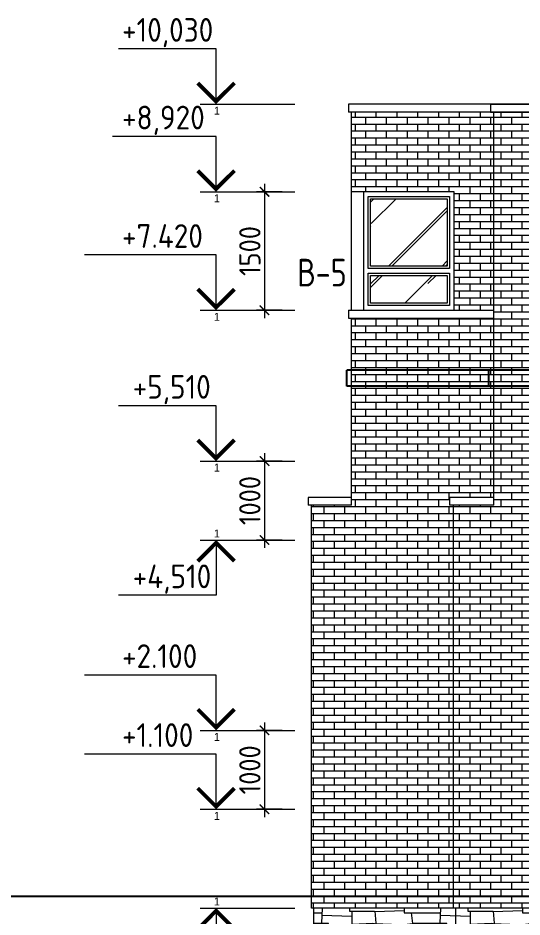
# Model space of a CAD drawing. Header units: millimetres. Extents: x 854812 to 1164625, y 589925 to 823301.
# Drawn here: x 1006666 to 1013052, y 756382 to 767767 of the extents above; entities that cross this region are included whole.
import ezdxf
from ezdxf.enums import TextEntityAlignment as Align

# ---------------------------------------------------------------- set-up
doc = ezdxf.new("R2010")
doc.units = ezdxf.units.MM
doc.layers.get('Defpoints').update_dxf_attribs({"color": 40})
for name, color, linetype, lineweight in [('АР_Марка_двери', 13, 'Continuous', 9), ('АР_Текст_отметки высот', 95, 'Continuous', 9), ('АР_Штрих_материалы', 27, 'Continuous', 9), ('окна', 132, 'Continuous', 18), ('размеры', 215, 'Continuous', 13), ('ФАСАД', 7, 'Continuous', 13), ('ШТРИХ', 142, 'Continuous', 13), ('штриховка', 8, 'Continuous', 9)]:
    doc.layers.add(name, color=color, linetype=linetype, lineweight=lineweight)
doc.styles.add('GOST 2.304', font='isocpeur.ttf', dxfattribs={"width": 0.9})
doc.styles.get("Standard").update_dxf_attribs({"font": 'arial.ttf'})
doc.dimstyles.new('1', dxfattribs={"dimscale": 100, "dimtxt": 2.7, "dimasz": 1.2, "dimexe": 1, "dimexo": 1, "dimgap": 0.5, "dimtad": 1, "dimdec": 0, "dimzin": 0, "dimdsep": 46, "dimtxsty": 'GOST 2.304', "dimblk": 'ARCHTICK', "dimcen": 0.09, "dimdle": 1, "dimclrd": 256, "dimclre": 256, "dimclrt": 7, "dimadec": 0, "dimazin": 0, "dimtfac": 1, "dimtdec": 0, "dimtmove": 1, "dimatfit": 3, "dimldrblk": 'ARCHTICK', "dimfxl": 100, "dimtolj": 1, "dimtzin": 0, "dimlwd": 5, "dimlwe": 5, "dimarcsym": 1})

# ---------------------------------------------------------------- blocks, each defined once
blk = doc.blocks.new('*U354')
at = {"color": 7, "linetype": 'Continuous', "lineweight": 15}
for p, q in [((-10, 7), (-26.68, 7)), ((-10, 0), (-10, 7)), ((-12, 0), (-10, 0)), ((-10, 0), (0, 0))]:
    blk.add_line(p, q, dxfattribs=at)
at = {"color": 7, "linetype": 'Continuous', "lineweight": 15, "const_width": 0.5}
blk.add_lwpolyline([(-7.67, 2.67), (-10, 0.35), (-12.32, 2.67)], dxfattribs=at)
at = {"color": 7, "linetype": 'Continuous', "lineweight": 15, "style": 'GOST 2.304', "width": 0.9, "flags": 8}
blk.add_attdef('+OTM', text='', height=3, rotation=360, dxfattribs=at).set_placement((-20.16, 7), align=Align.BOTTOM_LEFT)
at = {"layer": 'Defpoints', "color": 5, "linetype": 'Continuous', "flags": 8}
blk.add_attdef('M', text='', height=1, dxfattribs=at).set_placement((-9.9, -0.33), align=Align.TOP_CENTER)
blk = doc.blocks.new('*U445')
at = {"color": 7, "linetype": 'Continuous', "lineweight": 15}
for p, q in [((10, 0), (10, 7)), ((10, 7), (23.1, 7)), ((10, 0), (0, 0)), ((12, 0), (10, 0))]:
    blk.add_line(p, q, dxfattribs=at)
at = {"color": 7, "linetype": 'Continuous', "lineweight": 15, "const_width": 0.5}
blk.add_lwpolyline([(7.67, 2.67), (10, 0.35), (12.32, 2.67)], dxfattribs=at)
at = {"color": 7, "linetype": 'Continuous', "lineweight": 15, "style": 'GOST 2.304', "width": 0.9, "flags": 8}
blk.add_attdef('+OTM', text='', height=3, dxfattribs=at).set_placement((11.65, 7), align=Align.BOTTOM_LEFT)
at = {"layer": 'Defpoints', "color": 5, "linetype": 'Continuous', "flags": 8}
blk.add_attdef('M', text='', height=1, rotation=360, dxfattribs=at).set_placement((10, -0.33), align=Align.TOP_CENTER)
blk = doc.blocks.new('*U361')
at = {"color": 7, "linetype": 'Continuous', "lineweight": 15}
for p, q in [((10, 0), (10, 7)), ((10, 7), (22.34, 7)), ((10, 0), (0, 0)), ((12, 0), (10, 0))]:
    blk.add_line(p, q, dxfattribs=at)
at = {"color": 7, "linetype": 'Continuous', "lineweight": 15, "const_width": 0.5}
blk.add_lwpolyline([(7.67, 2.67), (10, 0.35), (12.32, 2.67)], dxfattribs=at)
at = {"color": 7, "linetype": 'Continuous', "lineweight": 15, "style": 'GOST 2.304', "width": 0.9, "flags": 8}
blk.add_attdef('+OTM', text='', height=3, dxfattribs=at).set_placement((11.65, 7), align=Align.BOTTOM_LEFT)
at = {"layer": 'Defpoints', "color": 5, "linetype": 'Continuous', "flags": 8}
blk.add_attdef('M', text='', height=1, rotation=360, dxfattribs=at).set_placement((10, -0.33), align=Align.TOP_CENTER)
blk = doc.blocks.new('*U362')
at = {"color": 7, "linetype": 'Continuous', "lineweight": 15}
for p, q in [((10, 0), (0, 0)), ((10, 0), (10, -7)), ((12, 0), (10, 0)), ((10, -7), (22.34, -7))]:
    blk.add_line(p, q, dxfattribs=at)
at = {"color": 7, "linetype": 'Continuous', "lineweight": 15, "const_width": 0.5}
blk.add_lwpolyline([(7.67, -2.68), (10, -0.35), (12.32, -2.68)], dxfattribs=at)
at = {"color": 7, "linetype": 'Continuous', "lineweight": 15, "style": 'GOST 2.304', "width": 0.9, "flags": 8}
blk.add_attdef('+OTM', text='', height=3, dxfattribs=at).set_placement((11.65, -7), align=Align.BOTTOM_LEFT)
at = {"layer": 'Defpoints', "color": 5, "linetype": 'Continuous', "flags": 8}
blk.add_attdef('M', text='', height=1, dxfattribs=at).set_placement((10, 1.33), align=Align.TOP_CENTER)
blk = doc.blocks.new('*U444')
at = {"color": 7, "linetype": 'Continuous', "lineweight": 15}
for p, q in [((10, 0), (10, 7)), ((10, 7), (26.68, 7)), ((10, 0), (0, 0)), ((12, 0), (10, 0))]:
    blk.add_line(p, q, dxfattribs=at)
at = {"color": 7, "linetype": 'Continuous', "lineweight": 15, "const_width": 0.5}
blk.add_lwpolyline([(7.67, 2.67), (10, 0.35), (12.32, 2.67)], dxfattribs=at)
at = {"color": 7, "linetype": 'Continuous', "lineweight": 15, "style": 'GOST 2.304', "width": 0.9, "flags": 8}
blk.add_attdef('+OTM', text='', height=3, dxfattribs=at).set_placement((11.65, 7), align=Align.BOTTOM_LEFT)
at = {"layer": 'Defpoints', "color": 5, "linetype": 'Continuous', "flags": 8}
blk.add_attdef('M', text='', height=1, rotation=360, dxfattribs=at).set_placement((10, -0.33), align=Align.TOP_CENTER)
blk = doc.blocks.new('*U450')
at = {"color": 7, "linetype": 'Continuous', "lineweight": 15}
for p, q in [((-12, 0), (-10, 0)), ((-10, 0), (-10, -6)), ((-10, 0), (0, 0)), ((-10, -6), (-22.17, -6))]:
    blk.add_line(p, q, dxfattribs=at)
at = {"color": 7, "linetype": 'Continuous', "lineweight": 15, "const_width": 0.5}
blk.add_lwpolyline([(-7.67, -2.68), (-10, -0.35), (-12.32, -2.68)], dxfattribs=at)
at = {"color": 7, "linetype": 'Continuous', "lineweight": 15, "style": 'GOST 2.304', "width": 0.9, "flags": 8}
blk.add_attdef('+OTM', text='', height=3, rotation=360, dxfattribs=at).set_placement((-20.16, -6), align=Align.BOTTOM_LEFT)
at = {"layer": 'Defpoints', "color": 5, "linetype": 'Continuous', "flags": 8}
blk.add_attdef('M', text='', height=1, rotation=360, dxfattribs=at).set_placement((-9.9, 1.33), align=Align.TOP_CENTER)
blk = doc.blocks.new('_ArchTick')
at = {"color": 0, "linetype": 'ByBlock', "const_width": 0.15}
blk.add_lwpolyline([(-0.5, -0.5), (0.5, 0.5)], dxfattribs=at)
blk = doc.blocks.new('*D475')
at = {"layer": 'Defpoints', "color": 0, "ltscale": 0.1}
for p in [(1010112, 758746, 0), (1009789, 757746), (1010112, 757746, 0)]:
    blk.add_point(p, dxfattribs=at)
at = {"layer": 'размеры', "lineweight": 5, "ltscale": 0.1}
for p, q in [((1009789, 758846), (1009789, 757646)), ((1010012, 758746), (1009689, 758746)), ((1010012, 757746), (1009689, 757746))]:
    blk.add_line(p, q, dxfattribs=at)
at = {"layer": 'размеры', "lineweight": 5, "ltscale": 0.1, "xscale": 120, "yscale": 120, "zscale": 120}
for p, rotation in [((1009789, 758746), 90), ((1009789, 757746), 270)]:
    blk.add_blockref('_ArchTick', p, dxfattribs=dict(at, rotation=rotation))
at = {"layer": 'размеры', "color": 7, "ltscale": 0.1, "insert": (1009604, 758246), "char_height": 270, "attachment_point": 5, "rotation": 90, "style": 'GOST 2.304'}
blk.add_mtext('\\A1;1000', dxfattribs=at)
blk = doc.blocks.new('*D497')
at = {"layer": 'Defpoints', "color": 0, "ltscale": 0.1}
for p in [(1010112, 762156, 0), (1009789, 761156), (1010112, 761156, 0)]:
    blk.add_point(p, dxfattribs=at)
at = {"layer": 'размеры', "lineweight": 5, "ltscale": 0.1}
for p, q in [((1009789, 762256), (1009789, 761056)), ((1010012, 762156), (1009689, 762156)), ((1010012, 761156), (1009689, 761156))]:
    blk.add_line(p, q, dxfattribs=at)
at = {"layer": 'размеры', "lineweight": 5, "ltscale": 0.1, "xscale": 120, "yscale": 120, "zscale": 120}
for p, rotation in [((1009789, 762156), 90), ((1009789, 761156), 270)]:
    blk.add_blockref('_ArchTick', p, dxfattribs=dict(at, rotation=rotation))
at = {"layer": 'размеры', "color": 7, "ltscale": 0.1, "insert": (1009604, 761656), "char_height": 270, "attachment_point": 5, "rotation": 90, "style": 'GOST 2.304'}
blk.add_mtext('\\A1;1000', dxfattribs=at)
blk = doc.blocks.new('*D498')
at = {"layer": 'Defpoints', "color": 0, "ltscale": 0.1}
for p in [(1010112, 765566, 0), (1009789, 764066), (1010112, 764066, 0)]:
    blk.add_point(p, dxfattribs=at)
at = {"layer": 'размеры', "lineweight": 5, "ltscale": 0.1}
for p, q in [((1009789, 765666), (1009789, 763966)), ((1010012, 765566), (1009689, 765566)), ((1010012, 764066), (1009689, 764066))]:
    blk.add_line(p, q, dxfattribs=at)
at = {"layer": 'размеры', "lineweight": 5, "ltscale": 0.1, "xscale": 120, "yscale": 120, "zscale": 120}
for p, rotation in [((1009789, 765566), 90), ((1009789, 764066), 270)]:
    blk.add_blockref('_ArchTick', p, dxfattribs=dict(at, rotation=rotation))
at = {"layer": 'размеры', "color": 7, "ltscale": 0.1, "insert": (1009604, 764816), "char_height": 270, "attachment_point": 5, "rotation": 90, "style": 'GOST 2.304'}
blk.add_mtext('\\A1;1500', dxfattribs=at)

msp = doc.modelspace()

# ---------------------------------------------------------------- hatches: boundary and pattern name
at = {"layer": 'АР_Штрих_материалы', "lineweight": 5, "ltscale": 100, "true_color": 0x080808}
h = msp.add_hatch(dxfattribs=at)
h.set_pattern_fill('AR-BRSTD', color=18, scale=1.3, style=0)
h.paths.add_polyline_path([(1012692.7, 766576), (1012652.9, 766576), (1010892.9, 766576), (1010892.9, 765566), (1011042.9, 765566), (1012192.9, 765566), (1012192.9, 764066), (1012692.7, 764066)])
h.paths.add_polyline_path([(1016263.2, 766576), (1016223.4, 766576), (1013352.7, 766576), (1013352.7, 765976), (1013402.7, 765976), (1013402.7, 766176), (1013462.7, 766176), (1013462.7, 765976), (1013602.7, 765976), (1013602.7, 766176), (1013662.7, 766176), (1013662.7, 765976), (1013802.7, 765976), (1013802.7, 766176), (1013862.7, 766176), (1013862.7, 765976), (1014002.7, 765976), (1014002.7, 766176), (1014062.7, 766176), (1014062.7, 765976), (1014202.7, 765976), (1014202.7, 766176), (1014262.7, 766176), (1014262.7, 765976), (1014402.7, 765976), (1014402.7, 766176), (1014462.7, 766176), (1014462.7, 765976), (1014602.7, 765976), (1014602.7, 766176), (1014662.7, 766176), (1014662.7, 765976), (1014802.7, 765976), (1014802.7, 766176), (1014862.7, 766176), (1014862.7, 765976), (1015002.7, 765976), (1015002.7, 766176), (1015062.7, 766176), (1015062.7, 765976), (1015202.7, 765976), (1015202.7, 766176), (1015262.7, 766176), (1015262.7, 765976), (1015402.7, 765976), (1015402.7, 766176), (1015462.7, 766176), (1015462.7, 765976), (1015602.7, 765976), (1015602.7, 766176), (1015662.7, 766176), (1015662.7, 765976), (1015802.7, 765976), (1015802.7, 766176), (1015862.7, 766176), (1015862.7, 765976), (1016002.7, 765976), (1016002.7, 766176), (1016062.7, 766176), (1016062.7, 765976), (1016202.7, 765976), (1016202.7, 766176), (1016263.2, 766176)])
h.paths.add_polyline_path([(1016263.2, 765776), (1013352.7, 765776), (1013352.7, 764066), (1016263.2, 764066)])
h.paths.add_polyline_path([(1013352.7, 765776), (1013202.7, 765776), (1013202.7, 764066), (1013352.7, 764066)])
h.paths.add_polyline_path([(1013352.7, 766576), (1013202.7, 766576), (1013202.7, 766176), (1013262.7, 766176), (1013262.7, 765976), (1013352.7, 765976)])
h.paths.add_polyline_path([(1017482.7, 766576), (1016773.2, 766576), (1016773.2, 764066), (1017482.7, 764066)])
at = {"layer": 'АР_Штрих_материалы', "lineweight": 9, "ltscale": 100, "true_color": 0x080808}
h = msp.add_hatch(dxfattribs=at)
h.set_pattern_fill('AR-BRSTD', color=18, scale=1.3, style=0)
h.paths.add_polyline_path([(1019892.9, 763966), (1016773.2, 763966), (1016773.2, 766576), (1016263.2, 766576), (1016263.2, 763966), (1013202.7, 763966), (1013202.7, 766576), (1012692.7, 766576), (1012692.7, 761596), (1012182.7, 761596), (1012182.7, 756496), (1014827.3, 756496), (1014827.3, 757246), (1014133.3, 757246), (1014133.3, 759496), (1014827.3, 759496), (1014827.3, 760406), (1014133.3, 760406), (1014133.3, 762656), (1015333.6, 762656), (1015333.6, 760406), (1014827.3, 760406), (1014827.3, 759496), (1015333.6, 759496), (1015333.6, 757246), (1014827.3, 757246), (1014827.3, 756496), (1018896.8, 756496), (1018896.8, 757996), (1018292.9, 757996), (1018292.9, 758746), (1018896.8, 758746), (1018896.8, 761406), (1018292.9, 761406), (1018292.9, 762156), (1019292.9, 762156), (1019292.9, 761406), (1018896.8, 761406), (1018896.8, 758746), (1019292.9, 758746), (1019292.9, 757996), (1018896.8, 757996), (1018896.8, 756496), (1019892.9, 756496), (1019892.9, 756996), (1020042.9, 756996), (1020042.9, 759496), (1019892.9, 759496), (1019892.9, 760406), (1020042.9, 760406), (1020042.9, 762656), (1019892.9, 762656)])
at = {"layer": 'АР_Штрих_материалы', "lineweight": 5, "ltscale": 100, "true_color": 0x080808}
h = msp.add_hatch(dxfattribs=at)
h.set_pattern_fill('AR-BRSTD', color=18, scale=1.3, style=0)
h.paths.add_polyline_path([(1012692.7, 763966), (1010892.9, 763966), (1010892.9, 761596), (1010382.9, 761596), (1010382.9, 756496), (1012182.7, 756496), (1012182.7, 761596), (1012132.8, 761596), (1012132.8, 761696), (1012692.7, 761696)])
at = {"layer": 'ШТРИХ', "ltscale": 0.1}
h = msp.add_hatch(dxfattribs=at)
h.set_pattern_fill('AR-RROOF', scale=30, angle=45, style=0)
h.paths.add_polyline_path([(1012102.9, 765476), (1011132.9, 765476), (1011132.9, 764626), (1012102.9, 764626)])
h.paths.add_polyline_path([(1012102.9, 764506), (1011132.9, 764506), (1011132.9, 764156), (1012102.9, 764156)])
at = {"layer": 'штриховка', "lineweight": 20, "true_color": 0x000000, "transparency": 33554687}
h = msp.add_hatch(dxfattribs=at)
h.set_pattern_fill('STNSQR', color=18, scale=1500, pattern_type=2)
h.set_pattern_definition([(3.3665, (381179.47, 1240210.01), (23999.998983, 1500.016445), [255.441, -25288.6395]), (90, (381434.5, 1240210), (-1500, 1500), [120, -1380]), (0, (381434.5, 1240210), (1500, 1500), [435, -1065]), (270, (381869.5, 1240330), (1500, -1500), [135, -1365]), (0, (381869.5, 1240195), (1500, 1500), [465, -1035]), (97.125, (382334.47, 1240195.01), (-1499.997423, 10500.00057), [120.9345, -11972.4525]), (275.1944, (381509.47, 1240210.01), (1499.992837, -15000.001005), [165.681, -16402.3605]), (177.5104, (381524.47, 1240045.01), (-1499.999748, 0.0015583), [345.3255, -34187.268]), (274.3987, (381374.47, 1240045.01), (1499.997534, -17999.999712), [195.576, -19362.0315]), (180, (381374.5, 1239880), (-1500, -1500), [195, -1305]), (1.9092, (381389.47, 1239850.013), (43499.9985474, 1500.0363616), [450.2505, -44574.7425]), (90, (381839.5, 1239865), (-1500, 1500), [180, -1320]), (180, (381839.5, 1240045), (-1500, -1500), [315, -1185]), (0, (381839.5, 1240045), (1500, 1500), [135, -1365]), (95.7106, (381974.47, 1240045.01), (-1500.001972, 13499.999135), [150.7485, -14924.0655]), (358.5312, (381839.468, 1239895.013), (1499.9993692, 0.0006339), [585.192, -57934.035]), (94.7636, (382424.47, 1239880.01), (-1499.987299, 16500.00142), [180.624, -17881.7685]), (181.9749, (382409.47, 1240060.013), (-42000.0005183, -1499.974642), [435.258, -43090.596]), (357.5104, (382334.47, 1240225.01), (1499.999748, -0.0015583), [345.3255, -34187.268]), (95.7106, (382409.47, 1240060.01), (-1500.001972, 13499.999135), [150.7485, -14924.0655]), (0, (382424.5, 1239985), (1500, 1500), [255, -1245]), (93.8141, (382679.47, 1239985.01), (-1500.009186, 20999.999012), [225.4995, -22324.4445]), (0, (381179.5, 1239715), (1500, 1500), [15, -1485]), (90, (381194.5, 1239715), (-1500, 1500), [165, -1335]), (270, (381479.5, 1239850), (1500, -1500), [255, -1245]), (0, (381194.5, 1239715), (1500, 1500), [285, -1215]), (274.7636, (382004.47, 1239880.01), (1499.987299, -16500.00142), [180.624, -17881.7685]), (178.4089, (382019.468, 1239730.013), (-1499.9993665, -0.000971), [540.2085, -53480.6205]), (1.302, (382019.468, 1239700.013), (64499.9982742, 1500.052659), [660.171, -65356.8735]), (276.3402, (381959.47, 1239730.01), (1500.00237, -11999.999104), [135.831, -13447.2465]), (278.1301, (382214.47, 1239700.01), (1499.999034, -8999.999665), [106.0665, -10500.5355]), (270, (382439.5, 1239715), (1500, -1500), [135, -1365]), (0, (382679.5, 1240060), (1500, 1500), [0, -1500]), (0, (382679.5, 1240150), (1500, 1500), [0, -1500]), (0, (382424.5, 1239880), (1500, 1500), [255, -1245]), (0, (382679.5, 1240030), (1500, 1500), [0, -1500]), (358.2643, (381479.47, 1239610.013), (1499.9997257, -6.16e-05), [495.2265, -49027.4955]), (0, (381974.5, 1239595), (1500, 1500), [255, -1245]), (355.9144, (382229.47, 1239595.01), (1500.000444, 0.000332), [210.5355, -20842.968]), (0, (382439.5, 1239595), (1500, 1500), [240, -1260]), (180, (381479.5, 1239595), (-1500, -1500), [300, -1200]), (90, (382094.5, 1240630), (-1500, 1500), [165, -1335]), (90, (381944.5, 1240720), (-1500, 1500), [75, -1425]), (95.1944, (381524.47, 1240615.01), (-1499.992837, 15000.001005), [165.681, -16402.3605]), (90, (382649.5, 1240615), (-1500, 1500), [180, -1320]), (181.6366, (381704.468, 1240480.013), (-50999.9998187, -1500.020787), [525.2145, -51996.21]), (183.3665, (381899.47, 1240330.01), (-23999.998983, -1500.016445), [255.441, -25288.6395]), (2.0454, (381524.47, 1240705.013), (40500.0008, 1499.994725), [420.2685, -41606.5095]), (0, (381524.5, 1240630), (1500, 1500), [570, -930]), (182.4896, (382619.47, 1240330.01), (-32999.9992196, -1500.026798), [345.3255, -34187.268]), (180, (382484.5, 1240480), (-1500, -1500), [225, -1275]), (178.4518, (382649.468, 1240615.013), (-1500.0000386, 0.0013506), [555.2025, -54965.064]), (180, (382679.5, 1240330), (-1500, -1500), [60, -1440]), (175.6013, (382679.47, 1240465.01), (-1499.999216, 0.00055), [195.576, -19362.0315]), (180, (382679.5, 1240615), (-1500, -1500), [30, -1470]), (270, (382619.5, 1240465), (1500, -1500), [135, -1365]), (84.2894, (382514.47, 1240465.01), (-0.000268, 1499.999758), [150.7485, -14924.0655]), (177.7094, (382274.47, 1240315.013), (-1500.0000596, -0.000203), [375.3, -37154.688]), (0, (381704.5, 1240480), (1500, 1500), [555, -945]), (270, (382274.5, 1240405), (1500, -1500), [90, -1410]), (180, (382424.5, 1240405), (-1500, -1500), [300, -1200]), (258.6901, (382439.47, 1240480), (0.00056, -1500.00044), [76.485, -7572.0435]), (78.6901, (382124.47, 1240405), (-0.00056, 1500.00044), [76.485, -7572.0435]), (270, (381899.5, 1240480), (1500, -1500), [150, -1350]), (90, (382019.5, 1240480), (-1500, 1500), [135, -1365]), (275.7106, (381689.47, 1240630.01), (1500.001972, -13499.999135), [150.7485, -14924.0655]), (178.1524, (381644.47, 1240315.013), (-1499.9998144, 0.0001665), [465.2415, -46058.946]), (0, (381179.5, 1240615), (1500, 1500), [345, -1155]), (270, (381644.5, 1240480), (1500, -1500), [165, -1335]), (96.3402, (381659.47, 1240795.01), (-1500.00237, 11999.999104), [135.831, -13447.2465]), (5.7106, (381509.47, 1240780.01), (13499.999135, 1500.001972), [150.7485, -14924.0655]), (0, (381599.5, 1241065), (1500, 1500), [510, -990]), (183.3665, (382649.47, 1240795.01), (-23999.998983, -1500.016445), [255.441, -25288.6395]), (180, (382649.5, 1240720), (-1500, -1500), [255, -1245]), (180, (382679.5, 1240945), (-1500, -1500), [315, -1185]), (0, (382649.5, 1240795), (1500, 1500), [30, -1470]), (357.7974, (382004.47, 1240900.013), (1499.9997312, -0.000221), [390.288, -38638.5465]), (180, (382094.5, 1240795), (-1500, -1500), [435, -1065]), (182.8624, (382394.47, 1240765.01), (-28500.000025, -1499.99797), [300.375, -29737.1025]), (90, (382394.5, 1240720), (-1500, 1500), [225, -1275]), (90, (382364.5, 1240945), (-1500, 1500), [120, -1380]), (266.8202, (382019.47, 1241065.01), (0.0007885, -1499.999469), [270.417, -26771.2185]), (177.3974, (381509.47, 1240780.01), (-1500.000712, 0.000513), [330.3405, -32703.732]), (2.2906, (381179.47, 1240945.013), (36000.0001938, 1499.9936297), [375.3, -37154.688]), (270, (381554.5, 1241065), (1500, -1500), [135, -1365]), (275.7106, (381179.47, 1240945.01), (1500.001972, -13499.999135), [150.7485, -14924.0655]), (0, (381554.5, 1240930), (1500, 1500), [450, -1050]), (270, (381554.5, 1239595), (1500, -1500), [30, -1470]), (270, (382019.5, 1239595), (1500, -1500), [30, -1470]), (90, (382364.5, 1239565), (-1500, 1500), [30, -1470])])
h.paths.add_polyline_path([(1020912.9, 755696), (1021692.7, 755696), (1021692.7, 756496), (1011412.9, 756496), (1010412.9, 756496), (1010412.9, 755696)])

# ---------------------------------------------------------------- linework, layer by layer
at = {"layer": 'Defpoints', "ltscale": 0.1}
for p, q in [((1010832.9, 763106, 0), (1010832.9, 763306, 0)), ((1021692.7, 763306, 0), (1010832.9, 763306, 0)), ((1012632.7, 763106, 0), (1012632.7, 763306, 0)), ((1021692.7, 763106, 0), (1010832.9, 763106, 0)), ((901206.4, 756646, 0), (1117696.6, 756646, 0))]:
    msp.add_line(p, q, dxfattribs=at)
at = {"layer": 'окна', "color": 7, "ltscale": 0.1, "elevation": 0}
for points in [[(1011042.9, 764066), (1012192.9, 764066), (1012192.9, 765566), (1011042.9, 765566)], [(1011102.9, 764596), (1011102.9, 765506), (1012132.9, 765506), (1012132.9, 764596)], [(1012132.9, 764536), (1012132.9, 764126), (1011102.9, 764126), (1011102.9, 764536)]]:
    msp.add_lwpolyline(points, close=True, dxfattribs=at)
at = {"layer": 'окна', "color": 7, "lineweight": 5, "ltscale": 0.1, "elevation": 0}
for points in [[(1011132.9, 764626), (1011132.9, 765476), (1012102.9, 765476), (1012102.9, 764626)], [(1012102.9, 764506), (1012102.9, 764156), (1011132.9, 764156), (1011132.9, 764506)]]:
    msp.add_lwpolyline(points, close=True, dxfattribs=at)
at = {"layer": 'ФАСАД', "color": 7, "ltscale": 0.1}
for p, q in [((1010852.9, 766676, 0), (1010852.9, 766576, 0)), ((1017522.5, 766676, 0), (1010852.9, 766676, 0)), ((1012652.9, 766676, 0), (1013242.7, 766676, 0)), ((1012652.9, 766676, 0), (1012652.9, 766576, 0)), ((1017522.5, 766576, 0), (1010852.9, 766576, 0)), ((1010892.9, 764066, 0), (1010892.9, 766576, 0)), ((1012652.9, 766576, 0), (1013242.7, 766576, 0)), ((1012692.7, 766576, 0), (1012692.7, 761596, 0)), ((1011042.9, 765566, 0), (1010892.9, 765566, 0)), ((1010852.9, 764066, 0), (1012692.7, 764066, 0)), ((1010852.9, 764066, 0), (1010852.9, 763966, 0)), ((1010852.9, 763966, 0), (1012692.7, 763966, 0)), ((1010892.9, 761596, 0), (1010892.9, 763966, 0)), ((1010892.9, 761696), (1010342.7, 761696)), ((1010342.7, 761696), (1010342.7, 761596, 0)), ((1012693, 761696), (1012132.8, 761696)), ((1012132.8, 761696, 0), (1012132.8, 761596, 0)), ((1010892.9, 761596, 0), (1010342.7, 761596, 0)), ((1010382.9, 756496, 0), (1010382.9, 761596, 0)), ((1012693, 761596, 0), (1012132.8, 761596, 0)), ((1012182.7, 756496, 0), (1012182.7, 761596, 0)), ((1021692.7, 756496, 0), (1010382.9, 756496, 0)), ((1010412.9, 755696, 0), (1010412.9, 756496, 0)), ((1012212.7, 755696, 0), (1012212.7, 756496, 0))]:
    msp.add_line(p, q, dxfattribs=at)

# ---------------------------------------------------------------- block references
at = {"layer": 'АР_Текст_отметки высот', "color": 7}
ref = msp.add_blockref('*U361', (1010175.7, 766676, 0), dxfattribs=dict(at, xscale=-100, yscale=100, zscale=100))
ref.add_attrib('+OTM', '+10,030', dxfattribs={"layer": '0', "color": 7, "linetype": 'Continuous', "lineweight": 15, "height": 300, "style": 'GOST 2.304', "width": 0.9, "flags": 8}).set_placement((1007984.5, 767376, 0), align=Align.BOTTOM_LEFT)
ref.add_attrib('M', '1', dxfattribs={"layer": 'Defpoints', "color": 5, "linetype": 'Continuous', "height": 100, "flags": 8}).set_placement((1009186.1, 766642.6, 0), align=Align.TOP_CENTER)
ref = msp.add_blockref('*U445', (1010175.7, 765566, 0), dxfattribs=dict(at, xscale=-100, yscale=100, zscale=100))
ref.add_attrib('+OTM', '+8,920', dxfattribs={"layer": '0', "color": 7, "linetype": 'Continuous', "lineweight": 15, "height": 300, "style": 'GOST 2.304', "width": 0.9, "flags": 8}).set_placement((1007984.5, 766266, 0), align=Align.BOTTOM_LEFT)
ref.add_attrib('M', '1', dxfattribs={"layer": 'Defpoints', "color": 5, "linetype": 'Continuous', "height": 100, "flags": 8}).set_placement((1009186.1, 765532.6, 0), align=Align.TOP_CENTER)
ref = msp.add_blockref('*U444', (1010175.7, 764066), dxfattribs=dict(at, xscale=-100, yscale=100, zscale=100))
ref.add_attrib('+OTM', '+7.420', dxfattribs={"layer": '0', "color": 7, "linetype": 'Continuous', "lineweight": 15, "height": 300, "style": 'GOST 2.304', "width": 0.9, "flags": 8}).set_placement((1007984.5, 764766), align=Align.BOTTOM_LEFT)
ref.add_attrib('M', '1', dxfattribs={"layer": 'Defpoints', "color": 5, "linetype": 'Continuous', "height": 100, "flags": 8}).set_placement((1009186.1, 764032.6), align=Align.TOP_CENTER)
ref = msp.add_blockref('*U361', (1010175.7, 762156), dxfattribs=dict(at, xscale=-100, yscale=100, zscale=100))
ref.add_attrib('+OTM', '+5,510', dxfattribs={"layer": '0', "color": 7, "linetype": 'Continuous', "lineweight": 15, "height": 300, "style": 'GOST 2.304', "width": 0.9, "flags": 8}).set_placement((1008119.5, 762856), align=Align.BOTTOM_LEFT)
ref.add_attrib('M', '1', dxfattribs={"layer": 'Defpoints', "color": 5, "linetype": 'Continuous', "height": 100, "flags": 8}).set_placement((1009186.1, 762122.6), align=Align.TOP_CENTER)
ref = msp.add_blockref('*U362', (1010175.7, 761156), dxfattribs=dict(at, xscale=-100, yscale=100, zscale=100))
ref.add_attrib('+OTM', '+4,510', dxfattribs={"layer": '0', "color": 7, "linetype": 'Continuous', "lineweight": 15, "height": 300, "style": 'GOST 2.304', "width": 0.9, "flags": 8}).set_placement((1008119.5, 760456), align=Align.BOTTOM_LEFT)
ref.add_attrib('M', '1', dxfattribs={"layer": 'Defpoints', "color": 5, "linetype": 'Continuous', "height": 100, "flags": 8}).set_placement((1009186.1, 761288.9), align=Align.TOP_CENTER)
ref = msp.add_blockref('*U444', (1010175.7, 758746), dxfattribs=dict(at, xscale=-100, yscale=100, zscale=100))
ref.add_attrib('+OTM', '+2.100', dxfattribs={"layer": '0', "color": 7, "linetype": 'Continuous', "lineweight": 15, "height": 300, "style": 'GOST 2.304', "width": 0.9, "flags": 8}).set_placement((1007984.5, 759446), align=Align.BOTTOM_LEFT)
ref.add_attrib('M', '1', dxfattribs={"layer": 'Defpoints', "color": 5, "linetype": 'Continuous', "height": 100, "flags": 8}).set_placement((1009186.1, 758712.6), align=Align.TOP_CENTER)
ref = msp.add_blockref('*U354', (1010175.7, 757746), dxfattribs=dict(at, xscale=100, yscale=100, zscale=100))
ref.add_attrib('+OTM', '+1.100', dxfattribs={"layer": '0', "color": 7, "linetype": 'Continuous', "lineweight": 15, "height": 300, "style": 'GOST 2.304', "width": 0.9, "flags": 8}).set_placement((1007984.5, 758446), align=Align.BOTTOM_LEFT)
ref.add_attrib('M', '1', dxfattribs={"layer": 'Defpoints', "color": 5, "linetype": 'Continuous', "height": 100, "flags": 8}).set_placement((1009186.1, 757712.6), align=Align.TOP_CENTER)
ref = msp.add_blockref('*U450', (1010175.7, 756496), dxfattribs=dict(at, xscale=100, yscale=100, zscale=100))
ref.add_attrib('+OTM', '-0.150', dxfattribs={"layer": '0', "color": 7, "linetype": 'Continuous', "lineweight": 15, "height": 300, "rotation": 360, "style": 'GOST 2.304', "width": 0.9, "flags": 8}).set_placement((1007957.5, 755896), align=Align.BOTTOM_LEFT)
ref.add_attrib('M', '1', dxfattribs={"layer": 'Defpoints', "color": 5, "linetype": 'Continuous', "height": 100, "rotation": 360, "flags": 8}).set_placement((1009186.1, 756628.9), align=Align.TOP_CENTER)

# ---------------------------------------------------------------- texts
at = {"layer": 'АР_Марка_двери', "color": 7, "linetype": 'Continuous', "lineweight": 15, "style": 'GOST 2.304', "width": 0.8}
msp.add_text('В-5', height=350, dxfattribs=at).set_placement((1010517.1, 764367.3, 0), align=Align.CENTER)

# ---------------------------------------------------------------- dimensions: what is measured, and where the dimension line sits
at = {"layer": 'размеры', "ltscale": 0.1}
for base, p1, p2, picture, middle in [((1009788.9, 764066, 0), (1010112.4, 765566, 0), (1010112.4, 764066), '*D498', (1009788.9, 764816, 0)), ((1009788.9, 761156, 0), (1010112.4, 762156), (1010112.4, 761156), '*D497', (1009788.9, 761656, 0)), ((1009788.9, 757746, 0), (1010112.4, 758746), (1010112.4, 757746), '*D475', (1009788.9, 758246, 0))]:
    dim = msp.add_linear_dim(base=base, p1=p1, p2=p2, angle=90, dimstyle='1', dxfattribs=at)
    dim.commit()
    dim.dimension.update_dxf_attribs({"geometry": picture, "text_midpoint": middle, "dimtype": 160})

doc.saveas('drawing.dxf')
